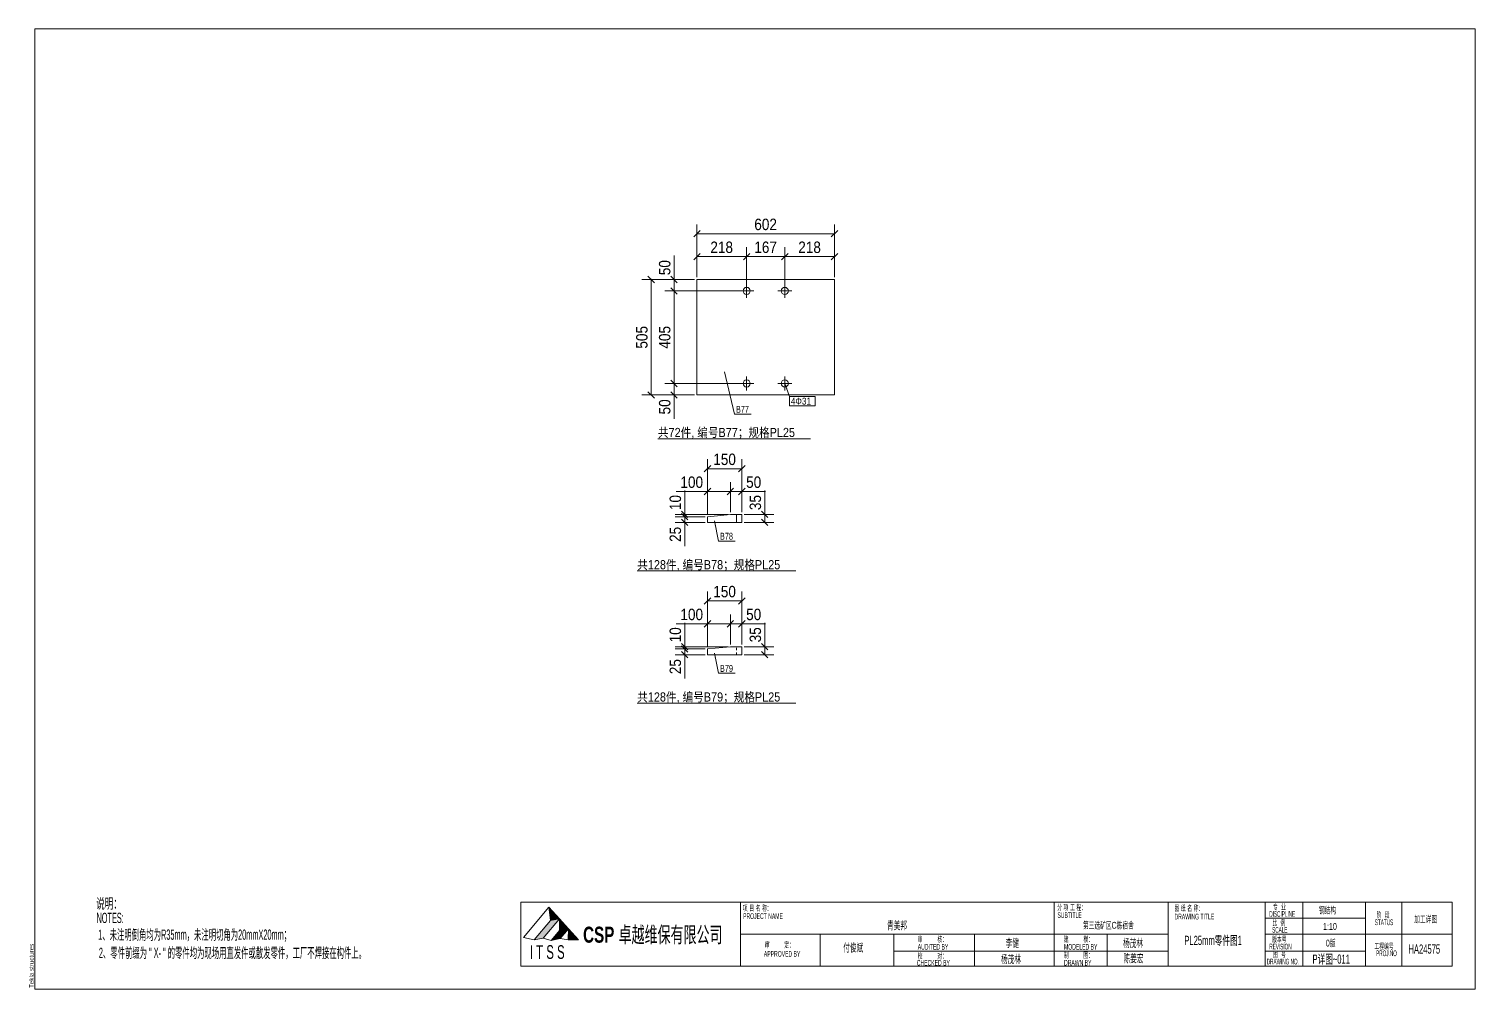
# Model space of a CAD drawing. Header units: inches. Extents: x 0 to 1938, y -2180 to 0.
# Drawn here: x 1305 to 1938, y -420 to 0 of the extents above; entities that cross this region are included whole.
import ezdxf

# ---------------------------------------------------------------- set-up
doc = ezdxf.new("R2010")
doc.units = ezdxf.units.IN
doc.header["$MEASUREMENT"] = 0
doc.linetypes.add('XKITLINE00', pattern=[0])
doc.linetypes.add('XKITLINE01', pattern=[4, 1, -1, 1, -1])
for name, color, linetype, lineweight in [('Bolt', 7, 'Continuous', 0), ('BoltMark', 3, 'Continuous', 0), ('DrawingSheet', 5, 'Continuous', 0), ('OtherObjectType', 1, 'Continuous', 0), ('Part', 2, 'Continuous', 0), ('PartMark', 3, 'Continuous', 0), ('Z-DIMENSIONS', 1, 'Continuous', 0)]:
    doc.layers.add(name, color=color, linetype=linetype, lineweight=lineweight)
doc.styles.add('Arial', font='arial.ttf')
doc.styles.add('Arial Black', font='ariblk.ttf')
doc.styles.add('Arial Black Bold', font='ARIAL.TTF')
doc.styles.add('Arial Narrow', font='ARIAL.TTF')
doc.styles.add('romsim', font='ARIAL.TTF')
doc.styles.add('宋体', font='ARIAL.TTF')

# ---------------------------------------------------------------- blocks, each defined once
blk = doc.blocks.new('*A2276')
at = {"layer": 'Part', "color": 2, "linetype": 'XKITLINE00', "lineweight": 0}
for p, q in [((294.6, 264.9), (294.6, 315.4)), ((294.6, 315.4), (354.8, 315.4)), ((354.8, 315.4), (354.8, 264.9)), ((354.8, 264.9), (294.6, 264.9))]:
    blk.add_line(p, q, dxfattribs=at)
blk = doc.blocks.new('*A2277')
at = {"layer": 'Bolt', "color": 2, "linetype": 'XKITLINE00', "lineweight": 0}
for p, q in [((319.45, 310.4), (313.25, 310.4)), ((316.35, 307.3), (316.35, 313.5)), ((336.15, 310.4), (329.95, 310.4)), ((333.05, 307.3), (333.05, 313.5)), ((316.35, 266.8), (316.35, 273)), ((333.05, 266.8), (333.05, 273)), ((319.45, 269.9), (313.25, 269.9)), ((336.15, 269.9), (329.95, 269.9))]:
    blk.add_line(p, q, dxfattribs=at)
for centre in [(316.35, 310.4), (333.05, 310.4), (316.35, 269.9), (333.05, 269.9)]:
    blk.add_circle(centre, 1.55, dxfattribs=at)
blk = doc.blocks.new('*A2278')
at = {"layer": 'Part', "color": 2, "linetype": 'XKITLINE00', "lineweight": 0}
for p, q in [((299.25, 211.63), (309.25, 212.63)), ((299.25, 209.13), (299.25, 211.63)), ((314.25, 209.13), (299.25, 209.13)), ((309.25, 212.63), (314.25, 212.63)), ((311.95, 209.13), (311.95, 212.63)), ((314.25, 212.63), (314.25, 209.13))]:
    blk.add_line(p, q, dxfattribs=at)
blk = doc.blocks.new('*A2279')
at = {"layer": 'Part', "color": 2, "linetype": 'XKITLINE00', "lineweight": 0}
for p, q in [((309.25, 154.78), (299.25, 153.78)), ((299.25, 151.28), (299.25, 153.78)), ((314.25, 154.78), (309.25, 154.78)), ((314.25, 154.78), (314.25, 151.28)), ((314.25, 151.28), (299.25, 151.28))]:
    blk.add_line(p, q, dxfattribs=at)
at = {"layer": 'Part', "color": 6, "linetype": 'XKITLINE01', "lineweight": 0}
blk.add_line((311.95, 151.28), (311.95, 154.78), dxfattribs=at)
blk = doc.blocks.new('*A2280')
at = {"layer": 'DrawingSheet', "color": 5, "linetype": 'XKITLINE00', "lineweight": 0}
for p, q in [((635, 425), (5, 425)), ((5, 425), (5, 5)), ((635, 5), (635, 425)), ((5, 5), (635, 5))]:
    blk.add_line(p, q, dxfattribs=at)
at = {"layer": 'DrawingSheet', "color": 5, "style": 'Arial', "width": 0.85}
blk.add_text('Tekla structures', height=2, rotation=90, dxfattribs=at).set_placement((4.5, 5.5))
blk = doc.blocks.new('*A2281')
at = {"layer": 'OtherObjectType', "color": 7, "style": 'Arial'}
for s, width, p in [('说明：', 0.595, (31.8, 40.17)), ('NOTES:', 0.51, (31.95, 33.89)), ('1、未注明倒角均为R35mm，未注明切角为20mmX20mm；', 0.51, (32.7, 26.56)), ('2、零件前缀为 " X- " 的零件均为现场用直发件或散发零件，工厂不焊接在构件上。', 0.51, (33, 18.61))]:
    blk.add_text(s, height=4.5, dxfattribs=dict(at, width=width)).set_placement(p)
blk = doc.blocks.new('*A2282')
at = {"layer": 'OtherObjectType'}
for color, points in [(3, [(229.8, 41), (234.5, 35.7), (230.6, 35.1)]), (2, [(227.3, 27.2), (223.4, 26.5), (230.6, 35), (234.5, 35.7)]), (3, [(234.5, 35.7), (238.4, 31.3), (234.5, 30.7)]), (2, [(234.8, 27.1), (230.8, 26.3), (234.5, 30.6), (238.4, 31.3)]), (3, [(238.4, 31.3), (242.8, 26.5), (238.3, 26.5)])]:
    blk.add_hatch(color=color, dxfattribs=at).paths.add_polyline_path(points, flags=17)
at = {"layer": 'OtherObjectType', "color": 3, "linetype": 'XKITLINE00', "lineweight": 0}
for p, q in [((625, 43), (217.6, 43)), ((217.6, 43), (217.6, 15)), ((313.6, 43), (313.6, 15)), ((452.8, 43), (382.8, 43)), ((450.9, 42.8), (450.9, 15.1)), ((500.8, 43), (500.8, 15)), ((543.2, 43), (543.2, 15)), ((559.7, 43), (559.7, 15)), ((587, 43), (587, 15)), ((603, 43), (603, 15)), ((625, 43), (625, 15)), ((587.1, 36), (543.2, 36)), ((500.8, 29), (313.7, 29)), ((348.5, 29), (348.5, 15)), ((380.8, 29), (380.8, 15)), ((416.1, 29.1), (416.1, 15.1)), ((474.1, 29), (474.1, 15)), ((625, 29), (543.2, 29)), ((500.8, 21.6), (380.8, 21.6)), ((587, 21.6), (543.2, 21.6)), ((625, 15), (217.6, 15))]:
    blk.add_line(p, q, dxfattribs=at)
at = {"layer": 'OtherObjectType', "color": 2, "linetype": 'XKITLINE00', "lineweight": 0}
for p, q in [((229.8, 40.9), (218.7, 27.5)), ((230.6, 35), (229.8, 40.9)), ((229.8, 40.9), (234.5, 35.7)), ((223.4, 26.5), (230.6, 35)), ((230.6, 35), (223.4, 26.5)), ((234.5, 35.7), (227.3, 27.2)), ((230.6, 35), (234.5, 35.7)), ((234.5, 30.6), (234.5, 35.7)), ((234.5, 35.7), (238.4, 31.3)), ((218.7, 27.5), (223.4, 26.5)), ((223.4, 26.5), (227.3, 27.2)), ((227.3, 27.2), (230.8, 26.3)), ((230.8, 26.3), (234.5, 30.6)), ((230.8, 26.3), (234.8, 27.1)), ((234.5, 30.6), (238.4, 31.3)), ((238.4, 31.3), (234.8, 27.1)), ((234.8, 27.1), (238.3, 26.5)), ((238.3, 26.5), (238.4, 31.3)), ((238.3, 26.5), (242.8, 26.5)), ((242.8, 26.5), (238.4, 31.3))]:
    blk.add_line(p, q, dxfattribs=at)
at = {"layer": 'OtherObjectType', "color": 7, "style": 'Arial'}
for s, height, width, p in [('项 目 名 称：', 2.5, 0.595, (314.7, 39.18)), ('PROJECT NAME', 2.5, 0.51, (314.8, 35.67)), ('分 项 工 程：', 2.5, 0.595, (452.2, 39.49)), ('SUBTITLE', 2.5, 0.51, (452.3, 36.09)), ('DRAWING TITLE', 2.5, 0.51, (503.5, 35.45)), ('图 纸 名 称:', 2.5, 0.595, (503.5, 39.17)), ('DISCIPLINE', 2.5, 0.4675, (544.98, 36.61)), ('专  业', 2.5, 0.595, (546.63, 39.71)), ('钢结构', 3, 0.595, (566.7, 38)), ('阶  段', 2.5, 0.595, (591.93, 36.21)), ('SCALE', 2.5, 0.4675, (546.24, 29.66)), ('比  例', 2.5, 0.595, (546.33, 32.73)), ('1:10', 3, 0.595, (568.48, 30.9)), ('STATUS', 2.5, 0.4675, (591.13, 32.96)), ('加工详图', 3, 0.595, (608.4, 34.1)), ('审         定：', 2.5, 0.595, (324.3, 23.14)), ('付俊斌', 3.5, 0.595, (358.62, 21.35)), ('审         核：', 2.5, 0.595, (391.2, 25.57)), ('李健', 3.5, 0.595, (429.64, 23.4)), ('建         模：', 2.5, 0.595, (455.1, 25.62)), ('杨茂林', 3.5, 0.595, (481, 23.3)), ('版本号', 2.5, 0.595, (546.23, 25.51)), ('0版', 3, 0.595, (569.72, 23.6)), ('工程编号', 2.5, 0.595, (591, 22.5)), ('APPROVED BY', 2.5, 0.51, (323.9, 19.15)), ('AUDITED BY', 2.5, 0.51, (391.2, 22.25)), ('校         对：', 2.5, 0.595, (391.2, 18.27)), ('杨茂林', 3.5, 0.595, (427.6, 16.3)), ('制         图：', 2.5, 0.595, (455.1, 18.55)), ('MODELED BY', 2.5, 0.51, (455.2, 22.24)), ('陈姜宏', 3.5, 0.595, (481.2, 16.7)), ('REVISION', 2.5, 0.4675, (545, 22.34)), ('图  号', 2.5, 0.595, (546.63, 18.84)), ('PROJ.NO', 2.5, 0.4675, (591.72, 19.4)), ('CHECKED BY', 2.5, 0.51, (390.8, 15.24)), ('DRAWN BY', 2.5, 0.51, (455.2, 15.29)), ('DRAWING NO.', 2.5, 0.4675, (543.87, 15.77))]:
    blk.add_text(s, height=height, dxfattribs=dict(at, width=width)).set_placement(p)
at = {"layer": 'OtherObjectType', "color": 3, "width": 0.595}
for s, height, style, p in [('CSP 卓越维保有限公司', 7, 'Arial Black', (244.8, 25.3)), ('I T S S', 6, 'Arial Black Bold', (221.5, 18.2))]:
    blk.add_text(s, height=height, dxfattribs=dict(at, style=style)).set_placement(p)
at = {"layer": 'OtherObjectType', "color": 2, "style": 'Arial', "width": 0.595}
for s, height, p in [('青美邦', 3.5, (377.78, 31.1)), ('第三选矿区C栋宿舍', 3, (463.49, 31.4)), ('HA24575', 4, (605.85, 20.5))]:
    blk.add_text(s, height=height, dxfattribs=at).set_placement(p)
at = {"layer": 'OtherObjectType', "color": 6, "style": 'Arial', "width": 0.595}
blk.add_text('PL25mm零件图1', height=4, dxfattribs=at).set_placement((507.83, 24.3))
at = {"layer": 'OtherObjectType', "color": 1, "style": 'Arial', "width": 0.595}
blk.add_text('P详图~011', height=4, dxfattribs=at).set_placement((563.89, 16.1))
blk = doc.blocks.new('*A2283')
at = {"layer": 'OtherObjectType', "color": 6, "linetype": 'XKITLINE00', "lineweight": 0}
blk.add_line((277.57, 245.73), (344.23, 245.73), dxfattribs=at)
at = {"layer": 'OtherObjectType', "color": 3, "style": '宋体', "width": 0.85}
blk.add_text('共72件, 编号B77；规格PL25', height=4, dxfattribs=at).set_placement((277.57, 246.48))
blk = doc.blocks.new('*A2284')
at = {"layer": 'Z-DIMENSIONS', "color": 4, "linetype": 'XKITLINE00', "lineweight": 0}
for p, q in [((333.05, 311.4), (333.05, 329.5)), ((354.8, 316.4), (354.8, 329.5)), ((333.05, 325.4), (328.05, 325.4)), ((334.46, 326.81), (331.64, 323.99)), ((333.05, 325.4), (354.8, 325.4)), ((356.21, 326.81), (353.39, 323.99))]:
    blk.add_line(p, q, dxfattribs=at)
at = {"layer": 'Z-DIMENSIONS', "color": 7}
for p in [(333.05, 325.4), (354.8, 325.4)]:
    blk.add_point(p, dxfattribs=at)
at = {"layer": 'Z-DIMENSIONS', "color": 7, "style": 'Arial Narrow', "width": 0.85}
blk.add_text('218', height=5, dxfattribs=at).set_placement((338.93, 327))
blk = doc.blocks.new('*A2285')
at = {"layer": 'Z-DIMENSIONS', "color": 4, "linetype": 'XKITLINE00', "lineweight": 0}
for p, q in [((316.35, 311.4), (316.35, 329.5)), ((333.05, 311.4), (333.05, 329.5)), ((316.35, 325.4), (311.35, 325.4)), ((317.76, 326.81), (314.94, 323.99)), ((316.35, 325.4), (333.05, 325.4)), ((334.46, 326.81), (331.64, 323.99)), ((333.05, 325.4), (338.05, 325.4))]:
    blk.add_line(p, q, dxfattribs=at)
at = {"layer": 'Z-DIMENSIONS', "color": 7}
for p in [(316.35, 325.4), (333.05, 325.4)]:
    blk.add_point(p, dxfattribs=at)
at = {"layer": 'Z-DIMENSIONS', "color": 7, "style": 'Arial Narrow', "width": 0.85}
blk.add_text('167', height=5, dxfattribs=at).set_placement((319.7, 327))
blk = doc.blocks.new('*A2286')
at = {"layer": 'Z-DIMENSIONS', "color": 4, "linetype": 'XKITLINE00', "lineweight": 0}
for p, q in [((294.6, 316.4), (294.6, 329.5)), ((316.35, 311.4), (316.35, 329.5)), ((296.01, 326.81), (293.19, 323.99)), ((294.6, 325.4), (316.35, 325.4)), ((317.76, 326.81), (314.94, 323.99)), ((316.35, 325.4), (321.35, 325.4))]:
    blk.add_line(p, q, dxfattribs=at)
at = {"layer": 'Z-DIMENSIONS', "color": 7}
for p in [(294.6, 325.4), (316.35, 325.4)]:
    blk.add_point(p, dxfattribs=at)
at = {"layer": 'Z-DIMENSIONS', "color": 7, "style": 'Arial Narrow', "width": 0.85}
blk.add_text('218', height=5, dxfattribs=at).set_placement((300.48, 327))
blk = doc.blocks.new('*A2287')
at = {"layer": 'Z-DIMENSIONS', "color": 4, "linetype": 'XKITLINE00', "lineweight": 0}
for p, q in [((284.6, 315.4), (284.6, 325.82)), ((284.6, 315.4), (284.6, 325.82)), ((283.19, 316.81), (286.01, 313.99)), ((293.6, 315.4), (280.5, 315.4)), ((315.35, 310.4), (280.5, 310.4)), ((283.19, 311.81), (286.01, 308.99)), ((284.6, 310.4), (284.6, 315.4)), ((284.6, 310.4), (284.6, 305.4))]:
    blk.add_line(p, q, dxfattribs=at)
at = {"layer": 'Z-DIMENSIONS', "color": 7}
for p in [(284.6, 315.4), (284.6, 310.4)]:
    blk.add_point(p, dxfattribs=at)
at = {"layer": 'Z-DIMENSIONS', "color": 7, "style": 'Arial Narrow', "width": 0.85}
blk.add_text('50', height=5, rotation=90.00021, dxfattribs=at).set_placement((283, 317.27))
blk = doc.blocks.new('*A2288')
at = {"layer": 'Z-DIMENSIONS', "color": 4, "linetype": 'XKITLINE00', "lineweight": 0}
for p, q in [((315.35, 310.4), (280.5, 310.4)), ((283.19, 311.81), (286.01, 308.99)), ((284.6, 310.4), (284.6, 315.4)), ((284.6, 269.9), (284.6, 310.4)), ((315.35, 269.9), (280.5, 269.9)), ((283.19, 271.31), (286.01, 268.49)), ((284.6, 269.9), (284.6, 264.9))]:
    blk.add_line(p, q, dxfattribs=at)
at = {"layer": 'Z-DIMENSIONS', "color": 7}
for p in [(284.6, 310.4), (284.6, 269.9)]:
    blk.add_point(p, dxfattribs=at)
at = {"layer": 'Z-DIMENSIONS', "color": 7, "style": 'Arial Narrow', "width": 0.85}
blk.add_text('405', height=5, rotation=90.00021, dxfattribs=at).set_placement((283, 285.15))
blk = doc.blocks.new('*A2289')
at = {"layer": 'Z-DIMENSIONS', "color": 4, "linetype": 'XKITLINE00', "lineweight": 0}
for p, q in [((284.6, 269.9), (284.6, 274.9)), ((315.35, 269.9), (280.5, 269.9)), ((283.19, 271.31), (286.01, 268.49)), ((283.19, 266.31), (286.01, 263.49)), ((284.6, 264.9), (284.6, 269.9)), ((293.6, 264.9), (280.5, 264.9)), ((284.6, 264.9), (284.6, 254.48)), ((284.6, 264.9), (284.6, 254.48))]:
    blk.add_line(p, q, dxfattribs=at)
at = {"layer": 'Z-DIMENSIONS', "color": 7}
for p in [(284.6, 269.9), (284.6, 264.9)]:
    blk.add_point(p, dxfattribs=at)
at = {"layer": 'Z-DIMENSIONS', "color": 7, "style": 'Arial Narrow', "width": 0.85}
blk.add_text('50', height=5, rotation=90.00021, dxfattribs=at).set_placement((283, 256.36))
blk = doc.blocks.new('*A2290')
at = {"layer": 'Z-DIMENSIONS', "color": 4, "linetype": 'XKITLINE00', "lineweight": 0}
for p, q in [((296.01, 336.81), (293.19, 333.99)), ((294.6, 316.4), (294.6, 339.5)), ((294.6, 335.4), (354.8, 335.4)), ((356.21, 336.81), (353.39, 333.99)), ((354.8, 316.4), (354.8, 339.5))]:
    blk.add_line(p, q, dxfattribs=at)
at = {"layer": 'Z-DIMENSIONS', "color": 7}
for p in [(294.6, 335.4), (354.8, 335.4)]:
    blk.add_point(p, dxfattribs=at)
at = {"layer": 'Z-DIMENSIONS', "color": 7, "style": 'Arial Narrow', "width": 0.85}
blk.add_text('602', height=5, dxfattribs=at).set_placement((319.7, 337))
blk = doc.blocks.new('*A2291')
at = {"layer": 'Z-DIMENSIONS', "color": 4, "linetype": 'XKITLINE00', "lineweight": 0}
for p, q in [((273.19, 316.81), (276.01, 313.99)), ((293.6, 315.4), (270.5, 315.4)), ((274.6, 264.9), (274.6, 315.4)), ((273.19, 266.31), (276.01, 263.49)), ((293.6, 264.9), (270.5, 264.9))]:
    blk.add_line(p, q, dxfattribs=at)
at = {"layer": 'Z-DIMENSIONS', "color": 7}
for p in [(274.6, 315.4), (274.6, 264.9)]:
    blk.add_point(p, dxfattribs=at)
at = {"layer": 'Z-DIMENSIONS', "color": 7, "style": 'Arial Narrow', "width": 0.85}
blk.add_text('505', height=5, rotation=90.00021, dxfattribs=at).set_placement((273, 285.15))
blk = doc.blocks.new('*A2292')
at = {"layer": 'PartMark', "color": 4, "linetype": 'XKITLINE00', "lineweight": 0}
for p, q in [((306.67, 275.03), (311.07, 256.51)), ((307.25, 272.6), (306.67, 275.03)), ((311.07, 256.51), (318.31, 256.51))]:
    blk.add_line(p, q, dxfattribs=at)
at = {"layer": 'PartMark', "color": 1, "style": 'romsim', "width": 0.6375}
blk.add_text('B77', height=3, dxfattribs=at).set_placement((311.67, 257.11))
blk = doc.blocks.new('*A2293')
at = {"layer": 'BoltMark', "color": 1, "linetype": 'XKITLINE00', "lineweight": 0}
for p, q in [((333.05, 269.9), (335.12, 264.27)), ((333.91, 267.55), (333.05, 269.9)), ((335.12, 264.27), (346.32, 264.27)), ((335.12, 260.07), (335.12, 264.27)), ((335.12, 260.07), (346.32, 260.07)), ((346.32, 260.07), (346.32, 264.27))]:
    blk.add_line(p, q, dxfattribs=at)
at = {"layer": 'BoltMark', "color": 4, "style": '宋体', "width": 0.85}
blk.add_text('4Φ31', height=3, dxfattribs=at).set_placement((335.72, 260.67))
blk = doc.blocks.new('*A2294')
at = {"layer": 'OtherObjectType', "color": 6, "linetype": 'XKITLINE00', "lineweight": 0}
blk.add_line((268.5, 187.88), (337.82, 187.88), dxfattribs=at)
at = {"layer": 'OtherObjectType', "color": 3, "style": '宋体', "width": 0.85}
blk.add_text('共128件, 编号B78；规格PL25', height=4, dxfattribs=at).set_placement((268.5, 188.63))
blk = doc.blocks.new('*A2295')
at = {"layer": 'Z-DIMENSIONS', "color": 4, "linetype": 'XKITLINE00', "lineweight": 0}
for p, q in [((324.25, 212.63), (324.25, 223.05)), ((324.25, 212.63), (324.25, 223.05)), ((315.25, 212.63), (328.25, 212.63)), ((315.25, 209.13), (328.25, 209.13)), ((322.84, 214.05), (325.66, 211.22)), ((322.84, 210.55), (325.66, 207.72)), ((324.25, 209.13), (324.25, 212.63))]:
    blk.add_line(p, q, dxfattribs=at)
at = {"layer": 'Z-DIMENSIONS', "color": 7}
for p in [(324.25, 212.63), (324.25, 209.13)]:
    blk.add_point(p, dxfattribs=at)
at = {"layer": 'Z-DIMENSIONS', "color": 7, "style": 'Arial Narrow', "width": 0.85}
blk.add_text('35', height=5, rotation=90.00021, dxfattribs=at).set_placement((322.65, 214.51))
blk = doc.blocks.new('*A2296')
at = {"layer": 'Z-DIMENSIONS', "color": 4, "linetype": 'XKITLINE00', "lineweight": 0}
for p, q in [((299.25, 212.63), (299.25, 236.73)), ((314.25, 213.63), (314.25, 236.73)), ((300.66, 234.05), (297.84, 231.22)), ((299.25, 232.63), (314.25, 232.63)), ((315.66, 234.05), (312.84, 231.22))]:
    blk.add_line(p, q, dxfattribs=at)
at = {"layer": 'Z-DIMENSIONS', "color": 7}
for p in [(299.25, 232.63), (314.25, 232.63)]:
    blk.add_point(p, dxfattribs=at)
at = {"layer": 'Z-DIMENSIONS', "color": 7, "style": 'Arial Narrow', "width": 0.85}
blk.add_text('150', height=5, dxfattribs=at).set_placement((301.75, 234.23))
blk = doc.blocks.new('*A2297')
at = {"layer": 'Z-DIMENSIONS', "color": 4, "linetype": 'XKITLINE00', "lineweight": 0}
for p, q in [((289.25, 211.63), (289.25, 216.63)), ((298.25, 211.63), (285.15, 211.63)), ((298.25, 209.13), (285.15, 209.13)), ((287.84, 213.05), (290.66, 210.22)), ((287.84, 210.55), (290.66, 207.72)), ((289.25, 209.13), (289.25, 211.63)), ((289.25, 209.13), (289.25, 198.72)), ((289.25, 209.13), (289.25, 198.72))]:
    blk.add_line(p, q, dxfattribs=at)
at = {"layer": 'Z-DIMENSIONS', "color": 7}
for p in [(289.25, 211.63), (289.25, 209.13)]:
    blk.add_point(p, dxfattribs=at)
at = {"layer": 'Z-DIMENSIONS', "color": 7, "style": 'Arial Narrow', "width": 0.85}
blk.add_text('25', height=5, rotation=90.00021, dxfattribs=at).set_placement((287.65, 200.59))
blk = doc.blocks.new('*A2298')
at = {"layer": 'Z-DIMENSIONS', "color": 4, "linetype": 'XKITLINE00', "lineweight": 0}
for p, q in [((289.25, 212.63), (289.25, 223.05)), ((289.25, 212.63), (289.25, 223.05)), ((308.25, 212.63), (285.15, 212.63)), ((298.25, 211.63), (285.15, 211.63)), ((287.84, 214.05), (290.66, 211.22)), ((287.84, 213.05), (290.66, 210.22)), ((289.25, 211.63), (289.25, 212.63)), ((289.25, 211.63), (289.25, 206.63))]:
    blk.add_line(p, q, dxfattribs=at)
at = {"layer": 'Z-DIMENSIONS', "color": 7}
for p in [(289.25, 212.63), (289.25, 211.63)]:
    blk.add_point(p, dxfattribs=at)
at = {"layer": 'Z-DIMENSIONS', "color": 7, "style": 'Arial Narrow', "width": 0.85}
blk.add_text('10', height=5, rotation=90.00021, dxfattribs=at).set_placement((287.65, 214.51))
blk = doc.blocks.new('*A2299')
at = {"layer": 'Z-DIMENSIONS', "color": 4, "linetype": 'XKITLINE00', "lineweight": 0}
for p, q in [((299.25, 222.63), (285.5, 222.63)), ((299.25, 222.63), (285.5, 222.63)), ((300.66, 224.05), (297.84, 221.22)), ((299.25, 212.63), (299.25, 226.73)), ((299.25, 222.63), (309.25, 222.63)), ((310.66, 224.05), (307.84, 221.22)), ((309.25, 213.63), (309.25, 226.73)), ((309.25, 222.63), (314.25, 222.63))]:
    blk.add_line(p, q, dxfattribs=at)
at = {"layer": 'Z-DIMENSIONS', "color": 7}
for p in [(299.25, 222.63), (309.25, 222.63)]:
    blk.add_point(p, dxfattribs=at)
at = {"layer": 'Z-DIMENSIONS', "color": 7, "style": 'Arial Narrow', "width": 0.85}
blk.add_text('100', height=5, dxfattribs=at).set_placement((287.38, 224.23))
blk = doc.blocks.new('*A2300')
at = {"layer": 'Z-DIMENSIONS', "color": 4, "linetype": 'XKITLINE00', "lineweight": 0}
for p, q in [((309.25, 222.63), (304.25, 222.63)), ((310.66, 224.05), (307.84, 221.22)), ((309.25, 213.63), (309.25, 226.73)), ((309.25, 222.63), (314.25, 222.63)), ((315.66, 224.05), (312.84, 221.22)), ((314.25, 213.63), (314.25, 226.73)), ((314.25, 222.63), (324.67, 222.63)), ((314.25, 222.63), (324.67, 222.63))]:
    blk.add_line(p, q, dxfattribs=at)
at = {"layer": 'Z-DIMENSIONS', "color": 7}
for p in [(309.25, 222.63), (314.25, 222.63)]:
    blk.add_point(p, dxfattribs=at)
at = {"layer": 'Z-DIMENSIONS', "color": 7, "style": 'Arial Narrow', "width": 0.85}
blk.add_text('50', height=5, dxfattribs=at).set_placement((316.13, 224.23))
blk = doc.blocks.new('*A2301')
at = {"layer": 'PartMark', "color": 4, "linetype": 'XKITLINE00', "lineweight": 0}
for p, q in [((302.28, 209.86), (304.09, 201)), ((302.78, 207.42), (302.28, 209.86)), ((304.09, 201), (311.33, 201))]:
    blk.add_line(p, q, dxfattribs=at)
at = {"layer": 'PartMark', "color": 1, "style": 'romsim', "width": 0.6375}
blk.add_text('B78', height=3, dxfattribs=at).set_placement((304.69, 201.6))
blk = doc.blocks.new('*A2302')
at = {"layer": 'OtherObjectType', "color": 6, "linetype": 'XKITLINE00', "lineweight": 0}
blk.add_line((268.5, 130.03), (337.82, 130.03), dxfattribs=at)
at = {"layer": 'OtherObjectType', "color": 3, "style": '宋体', "width": 0.85}
blk.add_text('共128件, 编号B79；规格PL25', height=4, dxfattribs=at).set_placement((268.5, 130.78))
blk = doc.blocks.new('*A2303')
at = {"layer": 'Z-DIMENSIONS', "color": 4, "linetype": 'XKITLINE00', "lineweight": 0}
for p, q in [((324.25, 154.78), (324.25, 165.2)), ((324.25, 154.78), (324.25, 165.2)), ((315.25, 154.78), (328.25, 154.78)), ((322.84, 156.2), (325.66, 153.37)), ((322.84, 152.7), (325.66, 149.87)), ((324.25, 151.28), (324.25, 154.78)), ((315.25, 151.28), (328.25, 151.28))]:
    blk.add_line(p, q, dxfattribs=at)
at = {"layer": 'Z-DIMENSIONS', "color": 7}
for p in [(324.25, 154.78), (324.25, 151.28)]:
    blk.add_point(p, dxfattribs=at)
at = {"layer": 'Z-DIMENSIONS', "color": 7, "style": 'Arial Narrow', "width": 0.85}
blk.add_text('35', height=5, rotation=90.00021, dxfattribs=at).set_placement((322.65, 156.66))
blk = doc.blocks.new('*A2304')
at = {"layer": 'Z-DIMENSIONS', "color": 4, "linetype": 'XKITLINE00', "lineweight": 0}
for p, q in [((299.25, 154.78), (299.25, 178.88)), ((314.25, 155.78), (314.25, 178.88)), ((300.66, 176.2), (297.84, 173.37)), ((299.25, 174.78), (314.25, 174.78)), ((315.66, 176.2), (312.84, 173.37))]:
    blk.add_line(p, q, dxfattribs=at)
at = {"layer": 'Z-DIMENSIONS', "color": 7}
for p in [(299.25, 174.78), (314.25, 174.78)]:
    blk.add_point(p, dxfattribs=at)
at = {"layer": 'Z-DIMENSIONS', "color": 7, "style": 'Arial Narrow', "width": 0.85}
blk.add_text('150', height=5, dxfattribs=at).set_placement((301.75, 176.38))
blk = doc.blocks.new('*A2305')
at = {"layer": 'Z-DIMENSIONS', "color": 4, "linetype": 'XKITLINE00', "lineweight": 0}
for p, q in [((289.25, 153.78), (289.25, 158.78)), ((298.25, 153.78), (285.15, 153.78)), ((287.84, 155.2), (290.66, 152.37)), ((287.84, 152.7), (290.66, 149.87)), ((289.25, 151.28), (289.25, 153.78)), ((298.25, 151.28), (285.15, 151.28)), ((289.25, 151.28), (289.25, 140.87)), ((289.25, 151.28), (289.25, 140.87))]:
    blk.add_line(p, q, dxfattribs=at)
at = {"layer": 'Z-DIMENSIONS', "color": 7}
for p in [(289.25, 153.78), (289.25, 151.28)]:
    blk.add_point(p, dxfattribs=at)
at = {"layer": 'Z-DIMENSIONS', "color": 7, "style": 'Arial Narrow', "width": 0.85}
blk.add_text('25', height=5, rotation=90.00021, dxfattribs=at).set_placement((287.65, 142.74))
blk = doc.blocks.new('*A2306')
at = {"layer": 'Z-DIMENSIONS', "color": 4, "linetype": 'XKITLINE00', "lineweight": 0}
for p, q in [((289.25, 154.78), (289.25, 165.2)), ((289.25, 154.78), (289.25, 165.2)), ((308.25, 154.78), (285.15, 154.78)), ((298.25, 153.78), (285.15, 153.78)), ((287.84, 156.2), (290.66, 153.37)), ((287.84, 155.2), (290.66, 152.37)), ((289.25, 153.78), (289.25, 154.78)), ((289.25, 153.78), (289.25, 148.78))]:
    blk.add_line(p, q, dxfattribs=at)
at = {"layer": 'Z-DIMENSIONS', "color": 7}
for p in [(289.25, 154.78), (289.25, 153.78)]:
    blk.add_point(p, dxfattribs=at)
at = {"layer": 'Z-DIMENSIONS', "color": 7, "style": 'Arial Narrow', "width": 0.85}
blk.add_text('10', height=5, rotation=90.00021, dxfattribs=at).set_placement((287.65, 156.66))
blk = doc.blocks.new('*A2307')
at = {"layer": 'Z-DIMENSIONS', "color": 4, "linetype": 'XKITLINE00', "lineweight": 0}
for p, q in [((299.25, 164.78), (285.5, 164.78)), ((299.25, 164.78), (285.5, 164.78)), ((300.66, 166.2), (297.84, 163.37)), ((299.25, 154.78), (299.25, 168.88)), ((299.25, 164.78), (309.25, 164.78)), ((310.66, 166.2), (307.84, 163.37)), ((309.25, 155.78), (309.25, 168.88)), ((309.25, 164.78), (314.25, 164.78))]:
    blk.add_line(p, q, dxfattribs=at)
at = {"layer": 'Z-DIMENSIONS', "color": 7}
for p in [(299.25, 164.78), (309.25, 164.78)]:
    blk.add_point(p, dxfattribs=at)
at = {"layer": 'Z-DIMENSIONS', "color": 7, "style": 'Arial Narrow', "width": 0.85}
blk.add_text('100', height=5, dxfattribs=at).set_placement((287.38, 166.38))
blk = doc.blocks.new('*A2308')
at = {"layer": 'Z-DIMENSIONS', "color": 4, "linetype": 'XKITLINE00', "lineweight": 0}
for p, q in [((309.25, 164.78), (304.25, 164.78)), ((310.66, 166.2), (307.84, 163.37)), ((309.25, 155.78), (309.25, 168.88)), ((309.25, 164.78), (314.25, 164.78)), ((315.66, 166.2), (312.84, 163.37)), ((314.25, 155.78), (314.25, 168.88)), ((314.25, 164.78), (324.67, 164.78)), ((314.25, 164.78), (324.67, 164.78))]:
    blk.add_line(p, q, dxfattribs=at)
at = {"layer": 'Z-DIMENSIONS', "color": 7}
for p in [(309.25, 164.78), (314.25, 164.78)]:
    blk.add_point(p, dxfattribs=at)
at = {"layer": 'Z-DIMENSIONS', "color": 7, "style": 'Arial Narrow', "width": 0.85}
blk.add_text('50', height=5, dxfattribs=at).set_placement((316.13, 166.38))
blk = doc.blocks.new('*A2309')
at = {"layer": 'PartMark', "color": 4, "linetype": 'XKITLINE00', "lineweight": 0}
for p, q in [((302.28, 152.01), (304.09, 143.15)), ((302.78, 149.57), (302.28, 152.01)), ((304.09, 143.15), (311.33, 143.15))]:
    blk.add_line(p, q, dxfattribs=at)
at = {"layer": 'PartMark', "color": 1, "style": 'romsim', "width": 0.6375}
blk.add_text('B79', height=3, dxfattribs=at).set_placement((304.69, 143.75))
blk = doc.blocks.new('P详图~011 (PL25mm零件图1)')
at = {"lineweight": 0}
for name in ['*A2280', '*A2290', '*A2286', '*A2285', '*A2284', '*A2287', '*A2291', '*A2288', '*A2276', '*A2277', '*A2289', '*A2283', '*A2296', '*A2299', '*A2300', '*A2298', '*A2295', '*A2297', '*A2278', '*A2294', '*A2304', '*A2307', '*A2308', '*A2306', '*A2303', '*A2305', '*A2279', '*A2302', '*A2281', '*A2282']:
    blk.add_blockref(name, (0, 0), dxfattribs=at)
at = {"layer": 'BoltMark', "lineweight": 0}
blk.add_blockref('*A2293', (0, 0), dxfattribs=at)
at = {"layer": 'PartMark', "lineweight": 0}
for name in ['*A2292', '*A2301', '*A2309']:
    blk.add_blockref(name, (0, 0), dxfattribs=at)

msp = doc.modelspace()

# ---------------------------------------------------------------- block references
msp.add_blockref('P详图~011 (PL25mm零件图1)', (1302.5, -425))

doc.saveas('drawing.dxf')
